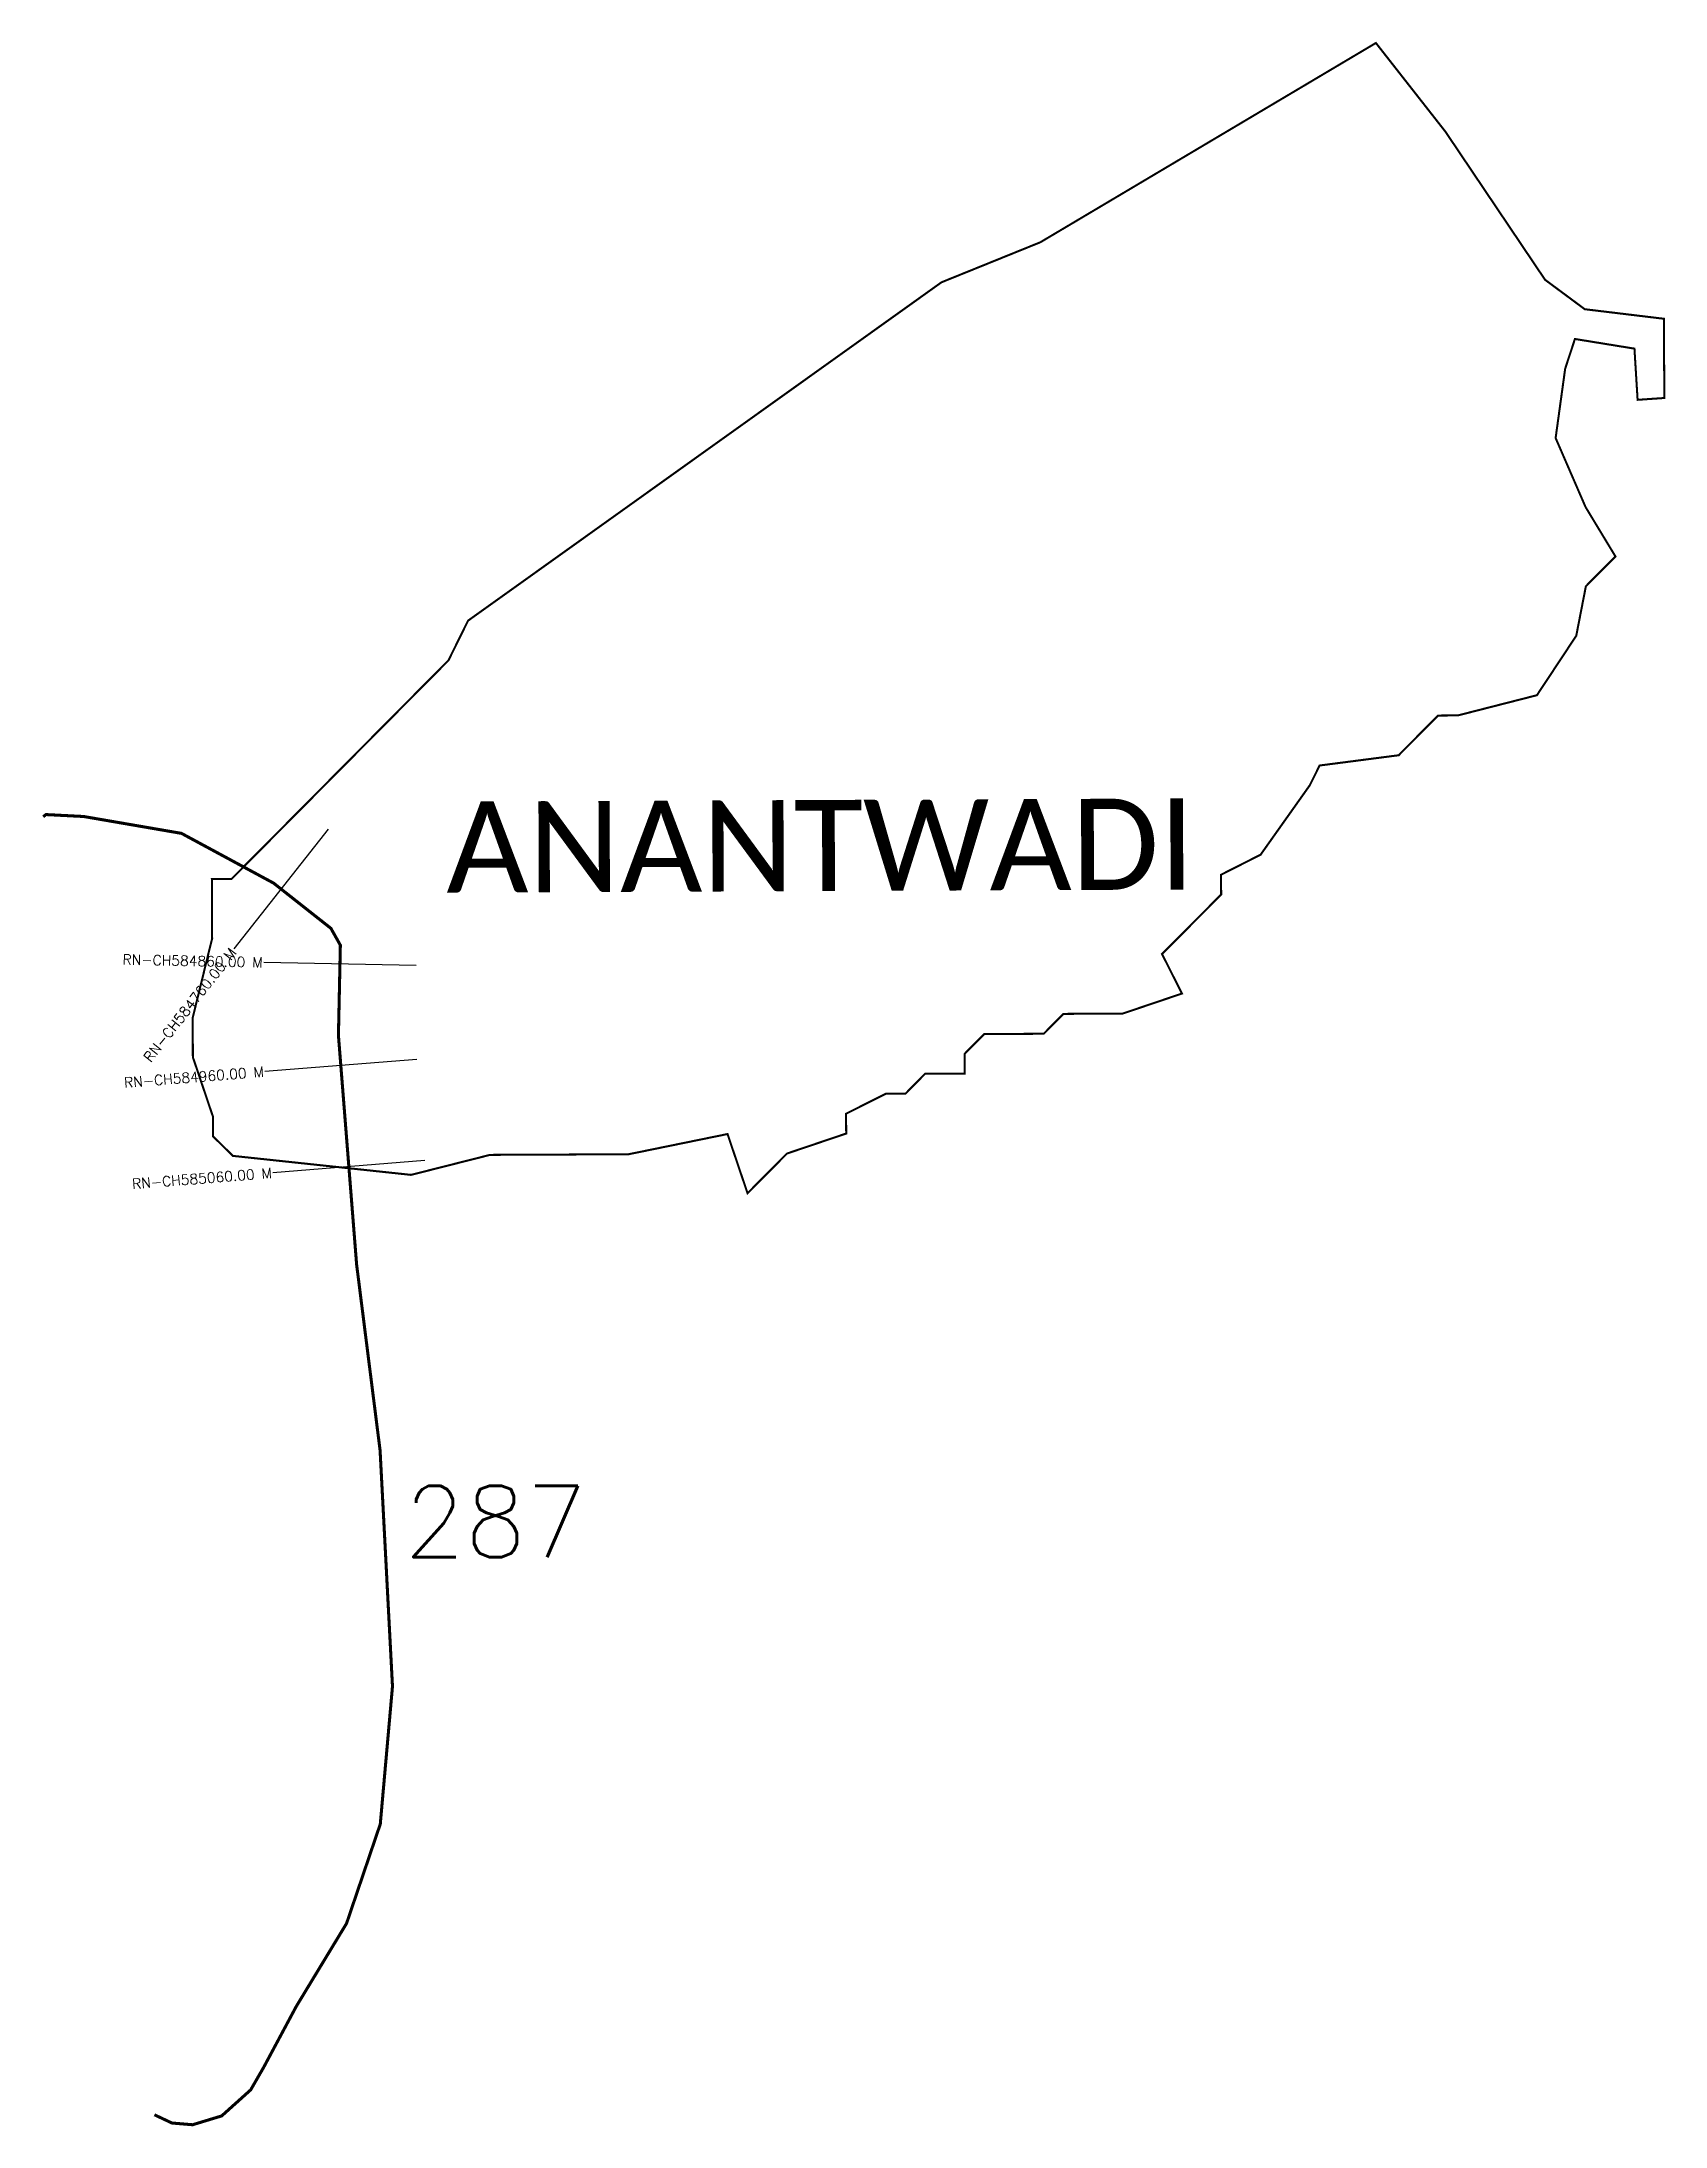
# Model space of a CAD drawing. Header units: metres. Extents: x 323853 to 325451, y 1837277 to 1839329.
import ezdxf
from ezdxf.enums import TextEntityAlignment as Align

# ---------------------------------------------------------------- set-up
doc = ezdxf.new("R2010")
doc.units = ezdxf.units.M
for name, color, linetype in [('CS', 134, 'Continuous'), ('CSMark', 6, 'Continuous'), ('NATURALLY PROTECTED', 3, 'Continuous'), ('VILLAGE NAME', 250, 'Continuous')]:
    doc.layers.add(name, color=color, linetype=linetype)
doc.styles.get("Standard").update_dxf_attribs({"font": 'simplex.shx'})

msp = doc.modelspace()

# ---------------------------------------------------------------- linework, layer by layer
at = {"color": 6, "const_width": 2, "flags": 128}
msp.add_lwpolyline([(324020, 1838504.8), (324039.5, 1838504.9), (324252.9, 1838720), (324272.2, 1838759.1), (324738.2, 1839092.2), (324835.5, 1839131.6), (325165.8, 1839327.8), (325234.3, 1839240.4), (325332.3, 1839094.7), (325371.4, 1839065.7), (325449.3, 1839056.3), (325449.7, 1838978.3), (325423.4, 1838976.5), (325420.3, 1839026.9), (325361.7, 1839036.4), (325352.1, 1839007.1), (325342.7, 1838938.9), (325372.2, 1838870.9), (325401.6, 1838822.3), (325372.5, 1838793), (325363, 1838744.2), (325324.3, 1838685.7), (325246.5, 1838665.8), (325227, 1838665.7), (325188.2, 1838626.6), (325110.4, 1838616.5), (325100.7, 1838597), (325052.3, 1838528.7), (325013.4, 1838509), (325013.5, 1838489.5), (324955.3, 1838430.9), (324974.9, 1838392), (324916.6, 1838372.3), (324858.2, 1838372), (324838.8, 1838352.4), (324780.3, 1838352.2), (324760.9, 1838332.6), (324761, 1838313.2), (324722, 1838313), (324702.7, 1838293.4), (324683.2, 1838293.3), (324644.3, 1838273.7), (324644.4, 1838254.2), (324586.1, 1838234.5), (324547.3, 1838195.4), (324527.6, 1838253.7), (324430.2, 1838233.8), (324293.9, 1838233.2), (324216.1, 1838213.5), (324040.7, 1838232.2), (324021.1, 1838251.5), (324021, 1838271.1), (324001.3, 1838329.4), (324001.2, 1838368.4), (324020.3, 1838446.3), (324020, 1838504.8)], dxfattribs=at)
at = {"layer": 'CS'}
for p, q in [((324134.5, 1838553.8), (324041.8, 1838435.9)), ((324221.1, 1838419.6), (324071.1, 1838422.7)), ((324221.7, 1838327.2), (324072.2, 1838315.3)), ((324229.6, 1838227.5), (324080.1, 1838215.6))]:
    msp.add_line(p, q, dxfattribs=at)
at = {"layer": 'NATURALLY PROTECTED', "const_width": 3, "flags": 128}
msp.add_lwpolyline([(323854, 1838566.1), (323856.8, 1838568.2), (323893.8, 1838566.3), (323990.1, 1838549.7), (324080.8, 1838500.7), (324137.2, 1838456.2), (324146.5, 1838439.6), (324144.6, 1838350.8), (324154.8, 1838222.2), (324162.5, 1838125.2), (324185.6, 1837942.3), (324197.8, 1837709.9), (324185.8, 1837574.4), (324152.6, 1837476.6), (324103.1, 1837394.9), (324071, 1837334.9), (324058.2, 1837312.7), (324029.7, 1837287.1), (324001.1, 1837278.4), (323980.7, 1837280.1), (323963.5, 1837288.2)], dxfattribs=at)

# ---------------------------------------------------------------- texts
at = {"insert": (324209.2, 1837907.3), "char_height": 70, "attachment_point": 1}
msp.add_mtext_dynamic_manual_height_columns('287', width=95.172, gutter_width=1, heights=[0], dxfattribs=at)
at = {"layer": 'CSMark'}
for s, rotation, p in [('RN-CH584860.00 M', 358.8061, (324070.1, 1838422.7)), ('RN-CH584760.00 M', 51.8144, (324041.1, 1838435.1)), ('RN-CH584960.00 M', 4.5267, (324071.2, 1838315.2)), ('RN-CH585060.00 M', 4.5267, (324079.1, 1838215.5))]:
    msp.add_text(s, height=10, rotation=rotation, dxfattribs=at).set_placement(p, align=Align.MIDDLE_RIGHT)
at = {"layer": 'VILLAGE NAME', "insert": (324250.5, 1838581), "char_height": 89.681, "attachment_point": 1, "rotation": 0.2435}
msp.add_mtext_dynamic_manual_height_columns('{\\fCalibri|b0|i0|c0|p34;ANANTWADI}', width=921.212, gutter_width=448.4, heights=[0], dxfattribs=at)

doc.saveas('drawing.dxf')
